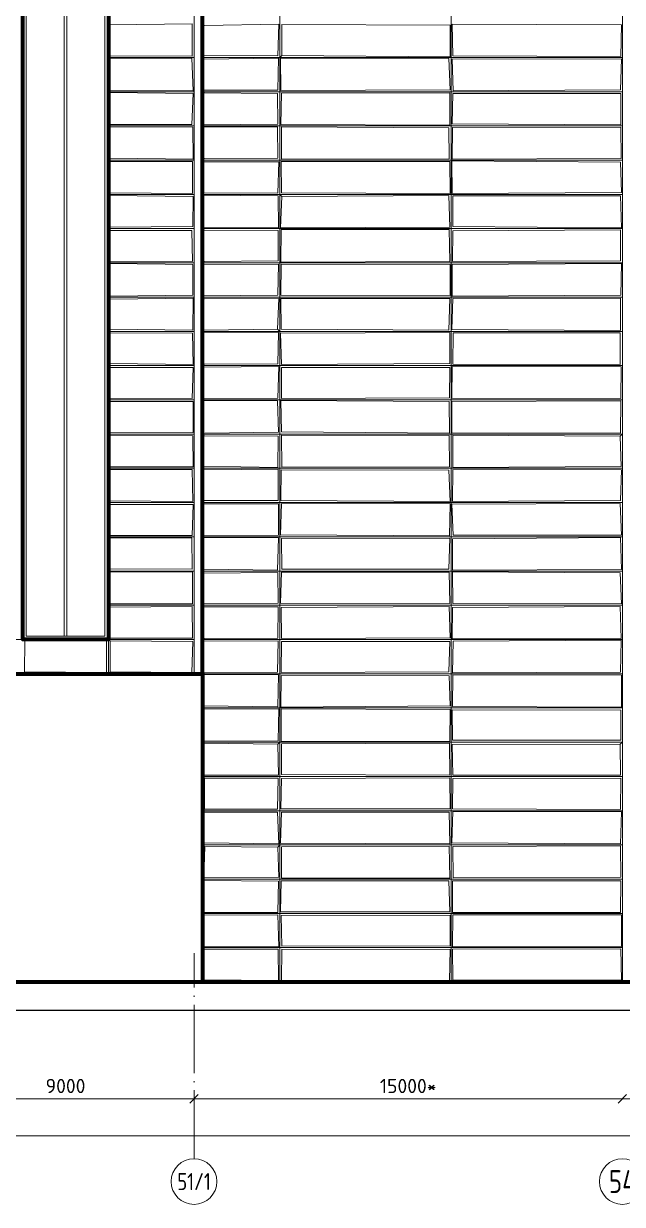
# Model space of a CAD drawing. Extents: x -50000 to 1632000, y -47600 to 308800.
# Drawn here: x 297033 to 318000, y -6800 to 34587 of the extents above; entities that cross this region are included whole.
import ezdxf
from ezdxf.enums import TextEntityAlignment as Align

# ---------------------------------------------------------------- set-up
doc = ezdxf.new("R2010")
doc.units = 0
doc.header["$MEASUREMENT"] = 0
doc.linetypes.add('ACAD_ISO04W100', pattern=[30, 24, -3, 0, -3])
doc.layers.get('Defpoints').update_dxf_attribs({"color": 6})
doc.layers.add('2', color=7, linetype='Continuous')
doc.styles.get("Standard").update_dxf_attribs({"font": 'isocpeur.ttf'})
doc.dimstyles.get("Standard").update_dxf_attribs({"dimscale": 200, "dimtxt": 2.5, "dimasz": 1.5, "dimexe": 1.5, "dimexo": 5, "dimgap": 1, "dimtad": 1, "dimtoh": 1, "dimdec": 0, "dimrnd": 10, "dimzin": 0, "dimtxsty": 'Standard', "dimblk": 'OBLIQUE', "dimcen": 1, "dimdle": 1.5, "dimclrd": 256, "dimclre": 256, "dimclrt": 256, "dimadec": 0, "dimazin": 0, "dimtfac": 1, "dimtdec": 0, "dimtix": 1, "dimtmove": 0, "dimatfit": 3, "dimldrblk": 'NONE', "dimfxl": 1, "dimtolj": 1, "dimtzin": 0, "dimlwd": 18, "dimlwe": 18, "dimarcsym": 1})

# ---------------------------------------------------------------- blocks, each defined once
blk = doc.blocks.new('_Oblique')
at = {"color": 0, "linetype": 'ByBlock', "lineweight": -2}
blk.add_line((-0.5, -0.5), (0.5, 0.5), dxfattribs=at)
blk = doc.blocks.new('*D20')
at = {"layer": '2', "linetype": 'Continuous', "lineweight": 18, "transparency": 16777216}
blk.add_line((317700, -3100), (339300, -3100), dxfattribs=at)
at = {"layer": 'Defpoints', "color": 0, "linetype": 'Continuous', "transparency": 16777216}
for p in [(318000, 0), (339000, 0), (339000, -3100)]:
    blk.add_point(p, dxfattribs=at)
at = {"layer": '2', "linetype": 'Continuous', "lineweight": 18, "transparency": 16777216, "xscale": 300, "yscale": 300, "zscale": 300, "rotation": 180}
blk.add_blockref('_Oblique', (318000, -3100), dxfattribs=at)
at = {"layer": '2', "linetype": 'Continuous', "lineweight": 18, "transparency": 16777216, "xscale": 300, "yscale": 300, "zscale": 300}
blk.add_blockref('_Oblique', (339000, -3100), dxfattribs=at)
at = {"layer": '2', "linetype": 'Continuous', "lineweight": 18, "transparency": 16777216, "insert": (328500, -2650), "char_height": 500, "attachment_point": 5}
blk.add_mtext('\\A1;21000*', dxfattribs=at)
blk = doc.blocks.new('_None')
blk = doc.blocks.new('*D25')
at = {"layer": '2', "linetype": 'Continuous', "lineweight": 18, "transparency": 16777216}
blk.add_line((318300, -3100), (302700, -3100), dxfattribs=at)
at = {"layer": 'Defpoints', "color": 0, "linetype": 'Continuous', "transparency": 16777216}
for p in [(303000, 0), (318000, 0), (303000, -3100)]:
    blk.add_point(p, dxfattribs=at)
at = {"layer": '2', "linetype": 'Continuous', "lineweight": 18, "transparency": 16777216, "xscale": 300, "yscale": 300, "zscale": 300, "rotation": 180}
blk.add_blockref('_Oblique', (303000, -3100), dxfattribs=at)
at = {"layer": '2', "linetype": 'Continuous', "lineweight": 18, "transparency": 16777216, "xscale": 300, "yscale": 300, "zscale": 300}
blk.add_blockref('_Oblique', (318000, -3100), dxfattribs=at)
at = {"layer": '2', "linetype": 'Continuous', "lineweight": 18, "transparency": 16777216, "insert": (310500, -2650), "char_height": 500, "attachment_point": 5}
blk.add_mtext('\\A1;15000*', dxfattribs=at)
blk = doc.blocks.new('*D26')
at = {"layer": '2', "linetype": 'Continuous', "lineweight": 18, "transparency": 16777216}
blk.add_line((303300, -3100), (293700, -3100), dxfattribs=at)
at = {"layer": 'Defpoints', "color": 0, "linetype": 'Continuous', "transparency": 16777216}
for p in [(294000, 0), (303000, 0), (294000, -3100)]:
    blk.add_point(p, dxfattribs=at)
at = {"layer": '2', "linetype": 'Continuous', "lineweight": 18, "transparency": 16777216, "xscale": 300, "yscale": 300, "zscale": 300, "rotation": 180}
blk.add_blockref('_Oblique', (294000, -3100), dxfattribs=at)
at = {"layer": '2', "linetype": 'Continuous', "lineweight": 18, "transparency": 16777216, "xscale": 300, "yscale": 300, "zscale": 300}
blk.add_blockref('_Oblique', (303000, -3100), dxfattribs=at)
at = {"layer": '2', "linetype": 'Continuous', "lineweight": 18, "transparency": 16777216, "insert": (298500, -2650), "char_height": 500, "attachment_point": 5}
blk.add_mtext('\\A1;9000', dxfattribs=at)
blk = doc.blocks.new('*D31')
at = {"layer": '2', "linetype": 'Continuous', "lineweight": 18, "transparency": 16777216}
blk.add_line((-300, -4400), (402300, -4400), dxfattribs=at)
at = {"layer": 'Defpoints', "color": 0, "linetype": 'Continuous', "transparency": 16777216}
for p in [(0, 0), (402000, 0), (402000, -4400)]:
    blk.add_point(p, dxfattribs=at)
at = {"layer": '2', "linetype": 'Continuous', "lineweight": 18, "transparency": 16777216, "xscale": 300, "yscale": 300, "zscale": 300, "rotation": 180}
blk.add_blockref('_Oblique', (0, -4400), dxfattribs=at)
at = {"layer": '2', "linetype": 'Continuous', "lineweight": 18, "transparency": 16777216, "xscale": 300, "yscale": 300, "zscale": 300}
blk.add_blockref('_Oblique', (402000, -4400), dxfattribs=at)
at = {"layer": '2', "linetype": 'Continuous', "lineweight": 18, "transparency": 16777216, "insert": (201000, -3950), "char_height": 500, "attachment_point": 5}
blk.add_mtext('\\A1;402000', dxfattribs=at)

msp = doc.modelspace()

# ---------------------------------------------------------------- linework, layer by layer
at = {"layer": '2', "color": 8, "linetype": 'Continuous', "lineweight": 13}
for p, q in [((306000, 1000), (306000, 53800)), ((312000, 1000), (312000, 53800)), ((318000, 1000), (318000, 53800)), ((300000, 11800), (300000, 50200)), ((303000, 11800), (303000, 50200)), ((303000, 33400), (300000, 33400)), ((318000, 33400), (303300, 33400)), ((303000, 32200), (300000, 32200)), ((318000, 32200), (303300, 32200)), ((303000, 31000), (300000, 31000)), ((318000, 31000), (303300, 31000)), ((303000, 29800), (300000, 29800)), ((318000, 29800), (303300, 29800)), ((303000, 28600), (300000, 28600)), ((318000, 28600), (303300, 28600)), ((303000, 27400), (300000, 27400)), ((318000, 27400), (303300, 27400)), ((303000, 26200), (300000, 26200)), ((318000, 26200), (303300, 26200)), ((303000, 25000), (300000, 25000)), ((318000, 25000), (303300, 25000)), ((303000, 23800), (300000, 23800)), ((318000, 23800), (303300, 23800)), ((303000, 22600), (300000, 22600)), ((318000, 22600), (303300, 22600)), ((303000, 21400), (300000, 21400)), ((318000, 21400), (303300, 21400)), ((303000, 20200), (300000, 20200)), ((318000, 20200), (303300, 20200)), ((303000, 19000), (300000, 19000)), ((318000, 19000), (303300, 19000)), ((303000, 17800), (300000, 17800)), ((318000, 17800), (303300, 17800)), ((303000, 16600), (300000, 16600)), ((318000, 16600), (303300, 16600)), ((303000, 15400), (300000, 15400)), ((318000, 15400), (303300, 15400)), ((303000, 14200), (300000, 14200)), ((318000, 14200), (303300, 14200)), ((303000, 13000), (294300, 13000)), ((318000, 13000), (303300, 13000)), ((294300, 11800), (303000, 11800)), ((318000, 11800), (303300, 11800)), ((318000, 10600), (303300, 10600)), ((318000, 9400), (303300, 9400)), ((318000, 8200), (303300, 8200)), ((318000, 7000), (303300, 7000)), ((318000, 5800), (303300, 5800)), ((318000, 4600), (303300, 4600)), ((318000, 3400), (303300, 3400)), ((318000, 2200), (303300, 2200)), ((303300, 1000), (318000, 1000))]:
    msp.add_line(p, q, dxfattribs=at)
at = {"layer": '2', "linetype": 'Continuous', "lineweight": 20}
for p, q in [((297120, 47680), (297120, 13120)), ((297120, 47680), (297120, 13120)), ((298450, 47680), (298450, 13120)), ((298450, 13120), (298450, 47680)), ((298450, 13120), (298450, 47680)), ((298550, 13120), (298550, 47680)), ((298550, 47680), (298550, 13120)), ((298550, 47680), (298550, 13120)), ((299880, 13120), (299880, 47680)), ((299880, 13120), (299880, 47680)), ((297120, 13120), (298450, 13120)), ((297120, 13120), (299880, 13120)), ((298450, 13120), (298550, 13120)), ((298550, 13120), (299880, 13120))]:
    msp.add_line(p, q, dxfattribs=at)
at = {"layer": '2', "color": 8, "linetype": 'Continuous', "lineweight": 9}
for p, q in [((300033.1, 34539.3), (302936.6, 34574.4)), ((300047.4, 33457.3), (300033.1, 34539.3)), ((302938.2, 33450.5), (302936.6, 34574.4)), ((303364.9, 34526.3), (305969.6, 34562.8)), ((305935.9, 33452.6), (305969.6, 34562.8)), ((306071, 34560.7), (311974.4, 34535.9)), ((306074.8, 33467.2), (306071, 34560.7)), ((311965.7, 33427), (311974.4, 34535.9)), ((312043.6, 34565.9), (317972.1, 34543.5)), ((312068.6, 33460.7), (312043.6, 34565.9)), ((317943, 33438.2), (317972.1, 34543.5)), ((300029.3, 32239.1), (300056.3, 33370.4)), ((300047.4, 33457.3), (302938.2, 33450.5)), ((300056.3, 33370.4), (302926.3, 33371.7)), ((302968, 32230), (302926.3, 33371.7)), ((303339, 33469.2), (305935.9, 33452.6)), ((303351.8, 33341), (305954, 33371.7)), ((305929.7, 32255.8), (305954, 33371.7)), ((306000, 33400), (306074.8, 33467.2)), ((306027.9, 33371.6), (311928.2, 33364.2)), ((306044.2, 32243.3), (306027.9, 33371.6)), ((306074.8, 33467.2), (311965.7, 33427)), ((311969.5, 32264), (311928.2, 33364.2)), ((312042, 33346.9), (317972.4, 33350.9)), ((312072.9, 32233), (312042, 33346.9)), ((312068.6, 33460.7), (317943, 33438.2)), ((317932.4, 32261.4), (317972.4, 33350.9)), ((300029.3, 32239.1), (302968, 32230)), ((300038.8, 31053.7), (300049.3, 32168.5)), ((300049.3, 32168.5), (302971.2, 32136.8)), ((302927.7, 31048.5), (302971.2, 32136.8)), ((303350.2, 32256.3), (305929.7, 32255.8)), ((303369.3, 32164.5), (305926, 32142.1)), ((305935, 31068), (305926, 32142.1)), ((306037.7, 31053.2), (306058.9, 32144.4)), ((306044.2, 32243.3), (311969.5, 32264)), ((306058.9, 32144.4), (311958.9, 32158.3)), ((311959.4, 31027), (311958.9, 32158.3)), ((312044.2, 31070.2), (312062.3, 32141.2)), ((312062.3, 32141.2), (317941.6, 32143.3)), ((312072.9, 32233), (317932.4, 32261.4)), ((317950.2, 31040.1), (317941.6, 32143.3)), ((300038.8, 31053.7), (302927.7, 31048.5)), ((303339.5, 31040), (305935, 31068)), ((306037.7, 31053.2), (311959.4, 31027)), ((312044.2, 31070.2), (317950.2, 31040.1)), ((300048.6, 29868.3), (300067.1, 30972.3)), ((300067.1, 30972.3), (302952.7, 30960.5)), ((302964.5, 29836.8), (302952.7, 30960.5)), ((303360.6, 30971.6), (305926.1, 30973.6)), ((305936.6, 29869.5), (305926.1, 30973.6)), ((306058.4, 29832.9), (306069.1, 30970.9)), ((306069.1, 30970.9), (311927.9, 30932.6)), ((311933.6, 29847.5), (311927.9, 30932.6)), ((312040.6, 29834.2), (312056, 30945.1)), ((312056, 30945.1), (317951.4, 30961.4)), ((317954.8, 29854.6), (317951.4, 30961.4)), ((300048.6, 29868.3), (302964.5, 29836.8)), ((303369.3, 29854.2), (305936.6, 29869.5)), ((306058.4, 29832.9), (311933.6, 29847.5)), ((312040.6, 29834.2), (317954.8, 29854.6)), ((300044.6, 29750.4), (302943, 29758.3)), ((300056.4, 28651.3), (300044.6, 29750.4)), ((302949.3, 28633.7), (302943, 29758.3)), ((303334.2, 29737.4), (305967.9, 29736.8)), ((305940.7, 28640.6), (305967.9, 29736.8)), ((306051.6, 29759.7), (311961.7, 29749.4)), ((306061.4, 28652.4), (306051.6, 29759.7)), ((311969.3, 28633.5), (311961.7, 29749.4)), ((312032.5, 29773), (317934.1, 29730.9)), ((312039.7, 28636.6), (312032.5, 29773)), ((317968.7, 28662.5), (317934.1, 29730.9)), ((300025, 28568), (302973, 28530.4)), ((300042.7, 27451.2), (300025, 28568)), ((300056.4, 28651.3), (302949.3, 28633.7)), ((303336.7, 28569.9), (305948.8, 28547.2)), ((303372.7, 28658.8), (305940.7, 28640.6)), ((306000, 28600), (306070.6, 28526)), ((306061.4, 28652.4), (311969.3, 28633.5)), ((306070.6, 28526), (311928.8, 28560.7)), ((311959.2, 27452.3), (311928.8, 28560.7)), ((312039.7, 28636.6), (317968.7, 28662.5)), ((302962.3, 27470.1), (302973, 28530.4)), ((305962.4, 27426.2), (305948.8, 28547.2)), ((306031.6, 27426.2), (306070.6, 28526)), ((312059.9, 28554), (317933, 28555.8)), ((312064.4, 27471.1), (312059.9, 28554)), ((317966.6, 27430), (317933, 28555.8)), ((300034.1, 27340.3), (302926.6, 27339.9)), ((300048.3, 26266.4), (300034.1, 27340.3)), ((300042.7, 27451.2), (302962.3, 27470.1)), ((302949.9, 26252), (302926.6, 27339.9)), ((303348.3, 27435.3), (305962.4, 27426.2)), ((303372, 27344.5), (305947.6, 27339.1)), ((305943.5, 26270.7), (305947.6, 27339.1)), ((306031.6, 27426.2), (311959.2, 27452.3)), ((306045.4, 26227.6), (306048.9, 27366.7)), ((306048.9, 27366.7), (311933.7, 27374)), ((311955.4, 26254.5), (311933.7, 27374)), ((312052.1, 26250.3), (312061.8, 27327.1)), ((312061.8, 27327.1), (317933.1, 27356.7)), ((312064.4, 27471.1), (317966.6, 27430)), ((317934.9, 26268.5), (317933.1, 27356.7)), ((300042.6, 26173.3), (302961, 26138.4)), ((300057.9, 25037.1), (300042.6, 26173.3)), ((300048.3, 26266.4), (302949.9, 26252)), ((302955.3, 25070.2), (302961, 26138.4)), ((303334.3, 26134.8), (305958.3, 26150)), ((303366.8, 26250.6), (305943.5, 26270.7)), ((305930, 25067.1), (305958.3, 26150)), ((306042, 25068), (306055.1, 26160.7)), ((306045.4, 26227.6), (311955.4, 26254.5)), ((306055.1, 26160.7), (311973.7, 26147.1)), ((311967.6, 25057.5), (311973.7, 26147.1)), ((312041.9, 25036.9), (312043.5, 26143.9)), ((312043.5, 26143.9), (317964.1, 26173.7)), ((312052.1, 26250.3), (317934.9, 26268.5)), ((317949.9, 25069.8), (317964.1, 26173.7)), ((300031.3, 23873.9), (300064.5, 24928)), ((300057.9, 25037.1), (302955.3, 25070.2)), ((300064.5, 24928), (302967.1, 24968.7)), ((302962.2, 23842.3), (302967.1, 24968.7)), ((303347.1, 25048.1), (305930, 25067.1)), ((303366, 24937.1), (305964.9, 24955.5)), ((305925.9, 23874.7), (305964.9, 24955.5)), ((306042, 25068), (311967.6, 25057.5)), ((306045.6, 24956.6), (311957.9, 24951.1)), ((306047.1, 23872.8), (306045.6, 24956.6)), ((311928.8, 23842.1), (311957.9, 24951.1)), ((312025.2, 23862.8), (312068.3, 24956.7)), ((312041.9, 25036.9), (317949.9, 25069.8)), ((312068.3, 24956.7), (317933.7, 24960.2)), ((317932.8, 23828), (317933.7, 24960.2)), ((300031.3, 23873.9), (302962.2, 23842.3)), ((300047.8, 22674.6), (300063.9, 23748.1)), ((300063.9, 23748.1), (302941.6, 23738.3)), ((302973.7, 22637.2), (302941.6, 23738.3)), ((303349.6, 23845.6), (305925.9, 23874.7)), ((303351.8, 23768.4), (305954.2, 23764.4)), ((306000, 23800), (305925.9, 23874.7)), ((305937.1, 22667.2), (305954.2, 23764.4)), ((306030.7, 23734.1), (311957.3, 23763.7)), ((306068.7, 22642.5), (306030.7, 23734.1)), ((306047.1, 23872.8), (311928.8, 23842.1)), ((311960.7, 22673.9), (311957.3, 23763.7)), ((312025.2, 23862.8), (317932.8, 23828)), ((312058.3, 22655.2), (312073.4, 23752.3)), ((312073.4, 23752.3), (317925.5, 23750)), ((317927.9, 22639.8), (317925.5, 23750)), ((300047.8, 22674.6), (302973.7, 22637.2)), ((300054.2, 21459.9), (300059.2, 22535.1)), ((300059.2, 22535.1), (302973.8, 22530.7)), ((302938.1, 21452.1), (302973.8, 22530.7)), ((303335.9, 22545.3), (305968.7, 22567.8)), ((303369.6, 22646.2), (305937.1, 22667.2)), ((305932.5, 21463.4), (305968.7, 22567.8)), ((306060.6, 21449.2), (306066.5, 22528.2)), ((306066.5, 22528.2), (311963.4, 22537.9)), ((306068.7, 22642.5), (311960.7, 22673.9)), ((311948.1, 21469.6), (311963.4, 22537.9)), ((312030.1, 21455.8), (312035.7, 22571.5)), ((312035.7, 22571.5), (317952.4, 22552)), ((312058.3, 22655.2), (317927.9, 22639.8)), ((317948.8, 21447), (317952.4, 22552)), ((300033.7, 21347.3), (302974.5, 21345.6)), ((300068.3, 20244.8), (300033.7, 21347.3)), ((300054.2, 21459.9), (302938.1, 21452.1)), ((302967.7, 20261.1), (302974.5, 21345.6)), ((303336.9, 21452.3), (305932.5, 21463.4)), ((303352.7, 21374.2), (305925.3, 21366.9)), ((305954.8, 20269.3), (305925.3, 21366.9)), ((306044.2, 21373.8), (311937, 21343.4)), ((306063.6, 20274.9), (306044.2, 21373.8)), ((306060.6, 21449.2), (311948.1, 21469.6)), ((311943.1, 20231.5), (311937, 21343.4)), ((312027.3, 20246.1), (312028.4, 21347)), ((312028.4, 21347), (317943.9, 21364.4)), ((312030.1, 21455.8), (317948.8, 21447)), ((317939.6, 20237.2), (317943.9, 21364.4)), ((300026.7, 20160.4), (302954.9, 20144.2)), ((300026.9, 19050.5), (300026.7, 20160.4)), ((300068.3, 20244.8), (302967.7, 20261.1)), ((302969.1, 19053.7), (302954.9, 20144.2)), ((303369.8, 20134.8), (305945.8, 20131.3)), ((303373.8, 20229.5), (305954.8, 20269.3)), ((305939.4, 19031.5), (305945.8, 20131.3)), ((306063.6, 20274.9), (311943.1, 20231.5)), ((306064.7, 20157.8), (311933.7, 20155.4)), ((306072.9, 19041), (306064.7, 20157.8)), ((311944.1, 19052.1), (311933.7, 20155.4)), ((312027.3, 20246.1), (317939.6, 20237.2)), ((312063.9, 19029.1), (312068.2, 20160.3)), ((312068.2, 20160.3), (317927.4, 20126.1)), ((318000, 20200), (317927.4, 20126.1)), ((317957.1, 19065.3), (317927.4, 20126.1)), ((300026.9, 19050.5), (302969.1, 19053.7)), ((303348.8, 19070.1), (305939.4, 19031.5)), ((306072.9, 19041), (311944.1, 19052.1)), ((312063.9, 19029.1), (317957.1, 19065.3)), ((300033.6, 17857.8), (300039.4, 18957.1)), ((300039.4, 18957.1), (302938.1, 18960.2)), ((302961.8, 17832.7), (302938.1, 18960.2)), ((303353.9, 18952.3), (305949.4, 18972.2)), ((305950.9, 17871.3), (305949.4, 18972.2)), ((306042.6, 17867.9), (306053.5, 18947.2)), ((306053.5, 18947.2), (311928.7, 18935.8)), ((311965.9, 17834.7), (311928.7, 18935.8)), ((312050, 17842.6), (312068.4, 18962.9)), ((312068.4, 18962.9), (317973.8, 18945.2)), ((317939.1, 17868), (317973.8, 18945.2)), ((300033.6, 17857.8), (302961.8, 17832.7)), ((303343.7, 17872.7), (305950.9, 17871.3)), ((306042.6, 17867.9), (311965.9, 17834.7)), ((312050, 17842.6), (317939.1, 17868)), ((300065.8, 16642), (300067.2, 17737.4)), ((300067.2, 17737.4), (302968.5, 17737.5)), ((302936.2, 16644.8), (302968.5, 17737.5)), ((303335.6, 17750.3), (305955.6, 17753.2)), ((305955, 16659.1), (305955.6, 17753.2)), ((306030.3, 16667.7), (306063.7, 17761.4)), ((306063.7, 17761.4), (311973.8, 17753.2)), ((311946.6, 16634.8), (311973.8, 17753.2)), ((312031.8, 17741.5), (317925.6, 17763.5)), ((312071.8, 16657.7), (312031.8, 17741.5)), ((317968.9, 16656.7), (317925.6, 17763.5)), ((300031.8, 15474.7), (300052.2, 16565.9)), ((300052.2, 16565.9), (302927, 16566.9)), ((300065.8, 16642), (302936.2, 16644.8)), ((302932.7, 15468.1), (302927, 16566.9)), ((303335.9, 16629.9), (305955, 16659.1)), ((303365.3, 16573.9), (305956.2, 16560)), ((305928, 15425.3), (305956.2, 16560)), ((306030.3, 16667.7), (311946.6, 16634.8)), ((312046.2, 16527.1), (317932, 16572.2)), ((312071.8, 16657.7), (317968.9, 16656.7)), ((317973.5, 15456.9), (317932, 16572.2)), ((306065.4, 16541.2), (311956.1, 16550.4)), ((306070.7, 15462.9), (306065.4, 16541.2)), ((311928, 15461.4), (311956.1, 16550.4)), ((312051.4, 15431.1), (312046.2, 16527.1)), ((300031.8, 15474.7), (302932.7, 15468.1)), ((300052.6, 14253), (300066.4, 15368.8)), ((300066.4, 15368.8), (302943.2, 15371)), ((302951.3, 14245.8), (302943.2, 15371)), ((303334.3, 15326.8), (305936.6, 15343)), ((303338.8, 15459.6), (305928, 15425.3)), ((305951.8, 14272.6), (305936.6, 15343)), ((306028, 14272.9), (306057.6, 15363.6)), ((306057.6, 15363.6), (311937.1, 15361.6)), ((306070.7, 15462.9), (311928, 15461.4)), ((311959.8, 14266.3), (311937.1, 15361.6)), ((312051.2, 15367.7), (317927.3, 15332.4)), ((312064, 14266.7), (312051.2, 15367.7)), ((312051.4, 15431.1), (317973.5, 15456.9)), ((317968, 14247.8), (317927.3, 15332.4)), ((300036.9, 14138.1), (302936.8, 14152.4)), ((300046.7, 13048.9), (300036.9, 14138.1)), ((300052.6, 14253), (302951.3, 14245.8)), ((302950.9, 13041.7), (302936.8, 14152.4)), ((303348.2, 14259.1), (305951.8, 14272.6)), ((303353.1, 14144.4), (305942, 14147.1)), ((305940.3, 13050.6), (305942, 14147.1)), ((306028, 14272.9), (311959.8, 14266.3)), ((306049.1, 14126.6), (311935.2, 14154.2)), ((306059.2, 13032.1), (306049.1, 14126.6)), ((311971.1, 13053.1), (311935.2, 14154.2)), ((312041, 13026.6), (312056.7, 14126.8)), ((312056.7, 14126.8), (317925.8, 14159.9)), ((312064, 14266.7), (317968, 14247.8)), ((317962.4, 13033.3), (317925.8, 14159.9)), ((297066.2, 11867.4), (297073, 12939.7)), ((297073, 12939.7), (299929.9, 12954.4)), ((299929.2, 11842.7), (299929.9, 12954.4)), ((300046.7, 13048.9), (302950.9, 13041.7)), ((300066.6, 12953.1), (302963, 12925.6)), ((300068.7, 11870.1), (300066.6, 12953.1)), ((302928, 11846.3), (302963, 12925.6)), ((303348.7, 12945.3), (305940.9, 12951.3)), ((303371.5, 13035.1), (305940.3, 13050.6)), ((305928.7, 11856.3), (305940.9, 12951.3)), ((306055.5, 11842), (306061.1, 12927.9)), ((306059.2, 13032.1), (311971.1, 13053.1)), ((306061.1, 12927.9), (311954, 12934.9)), ((311928.4, 11865.9), (311954, 12934.9)), ((312041, 13026.6), (317962.4, 13033.3)), ((312057.2, 11827.2), (312074.6, 12945.2)), ((312074.6, 12945.2), (317957.2, 12971.8)), ((317932.4, 11851.9), (317957.2, 12971.8)), ((297066.2, 11867.4), (299929.2, 11842.7)), ((300068.7, 11870.1), (302928, 11846.3)), ((303325.3, 10669.5), (303331.2, 11769.3)), ((303331.2, 11769.3), (305957.3, 11758.3)), ((303362.8, 11829.1), (305928.7, 11856.3)), ((305933.1, 10641.5), (305957.3, 11758.3)), ((306039.6, 10631.5), (306057, 11741.6)), ((306055.5, 11842), (311928.4, 11865.9)), ((306057, 11741.6), (311935, 11730.9)), ((311971.7, 10674.8), (311935, 11730.9)), ((312056.3, 10655.5), (312066.9, 11760.7)), ((312057.2, 11827.2), (317932.4, 11851.9)), ((312066.9, 11760.7), (317969.9, 11744.1)), ((317967, 10632.4), (317969.9, 11744.1)), ((303325.3, 10669.5), (305933.1, 10641.5)), ((303340.2, 10553.3), (305974.7, 10564.4)), ((303360.9, 9434.3), (303340.2, 10553.3)), ((305950.6, 9449.6), (305974.7, 10564.4)), ((306039.6, 10631.5), (311971.7, 10674.8)), ((306046.7, 10564.6), (311970.8, 10549.7)), ((306049.9, 9429.5), (306046.7, 10564.6)), ((311962.8, 9438.3), (311970.8, 10549.7)), ((312043.7, 10531.4), (317941.1, 10525.4)), ((312047.9, 9466.2), (312043.7, 10531.4)), ((312056.3, 10655.5), (317967, 10632.4)), ((317951.1, 9473.2), (317941.1, 10525.4)), ((303346.3, 8247.2), (303351.8, 9366.1)), ((303351.8, 9366.1), (305932.5, 9325.9)), ((303360.9, 9434.3), (305950.6, 9449.6)), ((306000, 9400), (305932.5, 9325.9)), ((305961.5, 8245.8), (305932.5, 9325.9)), ((306049.9, 9429.5), (311962.8, 9438.3)), ((306061.7, 9347.2), (311944.2, 9362)), ((306063, 8269.2), (306061.7, 9347.2)), ((311953.7, 8248.6), (311944.2, 9362)), ((312040.7, 9325.2), (317927.1, 9331.2)), ((312061.6, 8238.8), (312040.7, 9325.2)), ((312047.9, 9466.2), (317951.1, 9473.2)), ((318000, 9400), (317927.1, 9331.2)), ((317930.8, 8246.9), (317927.1, 9331.2)), ((303346.3, 8247.2), (305961.5, 8245.8)), ((303368.6, 7054.6), (303370.2, 8137.1)), ((303370.2, 8137.1), (305941, 8136.6)), ((305928.7, 7057.5), (305941, 8136.6)), ((306039.7, 7061.9), (306062.7, 8125.9)), ((306062.7, 8125.9), (311962.2, 8152.9)), ((306063, 8269.2), (311953.7, 8248.6)), ((311973.8, 7059.7), (311962.2, 8152.9)), ((312055, 7067.3), (312064.6, 8126.9)), ((312061.6, 8238.8), (317930.8, 8246.9)), ((312064.6, 8126.9), (317948.7, 8140)), ((317933.1, 7039.1), (317948.7, 8140)), ((303368.6, 7054.6), (305928.7, 7057.5)), ((306039.7, 7061.9), (311973.8, 7059.7)), ((312055, 7067.3), (317933.1, 7039.1)), ((303350.2, 5873.8), (303356.3, 6942.5)), ((303356.3, 6942.5), (305926.3, 6949.9)), ((305972, 5836.2), (305926.3, 6949.9)), ((306033.4, 5861.1), (306064.4, 6946.7)), ((306064.4, 6946.7), (311931.2, 6945.3)), ((311955.9, 5832.7), (311931.2, 6945.3)), ((312026.6, 5872.6), (312059.3, 6971.6)), ((312059.3, 6971.6), (317971.4, 6955.4)), ((317931.8, 5833.3), (317971.4, 6955.4)), ((303350.2, 5873.8), (305972, 5836.2)), ((306000, 5800), (305929.7, 5726.5)), ((306033.4, 5861.1), (311955.9, 5832.7)), ((312026.6, 5872.6), (317931.8, 5833.3)), ((303346.4, 4660.6), (303373.4, 5740.7)), ((303373.4, 5740.7), (305929.7, 5726.5)), ((305974.4, 4672.2), (305929.7, 5726.5)), ((306059.8, 4636.5), (306064.5, 5728)), ((306064.5, 5728), (311932.7, 5753.6)), ((311958.9, 4630.3), (311932.7, 5753.6)), ((312063.2, 5743.9), (317937.2, 5766.1)), ((312071.6, 4645), (312063.2, 5743.9)), ((317941.3, 4670), (317937.2, 5766.1)), ((303346.4, 4660.6), (305974.4, 4672.2)), ((303355.5, 3429.4), (303359, 4555.5)), ((303359, 4555.5), (305957.6, 4534.7)), ((306059.8, 4636.5), (311958.9, 4630.3)), ((312071.6, 4645), (317941.3, 4670)), ((305930.7, 3435.6), (305957.6, 4534.7)), ((306027.4, 3448.4), (306047.8, 4544.1)), ((306047.8, 4544.1), (311927, 4545.7)), ((311953.8, 3453.9), (311927, 4545.7)), ((312047.6, 4537.9), (317941.9, 4546.5)), ((312049.6, 3434.2), (312047.6, 4537.9)), ((317930.8, 3430.3), (317941.9, 4546.5)), ((303331.2, 3342.1), (305939.4, 3344.3)), ((303346.1, 2238.9), (303331.2, 3342.1)), ((303355.5, 3429.4), (305930.7, 3435.6)), ((305969.9, 2229.2), (305939.4, 3344.3)), ((306027.4, 3448.4), (311953.8, 3453.9)), ((306048.5, 3325.9), (311973.1, 3339.1)), ((306069.4, 2253.1), (306048.5, 3325.9)), ((311972.6, 2257), (311973.1, 3339.1)), ((312049.6, 3434.2), (317930.8, 3430.3)), ((312050.3, 2229.9), (312057.8, 3344.6)), ((312057.8, 3344.6), (317973.5, 3345.6)), ((317967.5, 2238.2), (317973.5, 3345.6)), ((303346.1, 2238.9), (305969.9, 2229.2)), ((303350.6, 2148.3), (305950.4, 2140.1)), ((303354.8, 1074.6), (303350.6, 2148.3)), ((305952.4, 1052.9), (305950.4, 2140.1)), ((306066.7, 1044.6), (306074.4, 2149.4)), ((306069.4, 2253.1), (311972.6, 2257)), ((306074.4, 2149.4), (311972.5, 2130.6)), ((311952.2, 1035.7), (311972.5, 2130.6)), ((312049.1, 2146.1), (317946.1, 2155.2)), ((312058, 1070.9), (312049.1, 2146.1)), ((312050.3, 2229.9), (317967.5, 2238.2)), ((317974.6, 1058.9), (317946.1, 2155.2)), ((303354.8, 1074.6), (305952.4, 1052.9)), ((306066.7, 1044.6), (311952.2, 1035.7)), ((312058, 1070.9), (317974.6, 1058.9))]:
    msp.add_line(p, q, dxfattribs=at)
at = {"layer": '2', "linetype": 'Continuous'}
for p, q in [((303000, 11800), (303300, 11800)), ((303300, 1000), (294300, 1000)), ((318000, 1000), (318300, 1000))]:
    msp.add_line(p, q, dxfattribs=at)
at = {"layer": '2', "color": 78, "linetype": 'ACAD_ISO04W100', "lineweight": 18, "ltscale": 100}
msp.add_line((303000, -5200), (303000, 2000), dxfattribs=at)
at = {"layer": '2', "linetype": 'Continuous', "lineweight": 100}
msp.add_line((-8300, 1000), (414415.6, 1000), dxfattribs=at)
at = {"layer": '2'}
msp.add_line((402000, 1000), (0, 1000), dxfattribs=at)
at = {"layer": '2', "lineweight": 70}
msp.add_lwpolyline([(303300, 11800), (303300, 50200), (240300, 50200), (240300, 57400), (234300, 57400), (234300, 66400), (209700, 66400), (209700, 50200), (140700, 50200), (140700, 11800)], dxfattribs=at)
at = {"layer": '2', "linetype": 'Continuous', "lineweight": 70}
msp.add_lwpolyline([(297000, 47800), (300000, 47800), (300000, 13000), (297000, 13000)], close=True, dxfattribs=at)
msp.add_lwpolyline([(294300, 11800), (303300, 11800), (303300, 1000)], dxfattribs=at)
at = {"layer": '2', "linetype": 'Continuous', "lineweight": 18}
for centre in [(303000, -6000), (318000, -6000)]:
    msp.add_circle(centre, 800, dxfattribs=at)
at = {"layer": 'Defpoints'}
msp.add_line((1632000, 0), (-50000, 0), dxfattribs=at)

# ---------------------------------------------------------------- texts
at = {"layer": '2', "width": 0.8}
for s, height, p in [('51/1', 600, (303000, -6000)), ('54', 800, (318000, -6000))]:
    msp.add_text(s, height=height, dxfattribs=at).set_placement(p, align=Align.MIDDLE_CENTER)

# ---------------------------------------------------------------- dimensions: what is measured, and where the dimension line sits
at = {"layer": '2', "linetype": 'Continuous', "lineweight": 18}
for base, p1, p2, override, picture, middle in [((402000, -4400), (0, 0), (402000, 0), {"dimse1": 1, "dimse2": 1, "dimsd1": 0, "dimsd2": 0}, '*D31', (201000, -3950)), ((294000, -3100), (303000, 0), (294000, 0), {"dimse1": 1, "dimse2": 1}, '*D26', (298500, -2650))]:
    dim = msp.add_linear_dim(base=base, p1=p1, p2=p2, dimstyle='Standard', override=override, dxfattribs=at)
    dim.commit()
    dim.dimension.update_dxf_attribs({"geometry": picture, "text_midpoint": middle})
for base, p2, picture, middle in [((303000, -3100), (303000, 0), '*D25', (310500, -2650)), ((339000, -3100), (339000, 0), '*D20', (328500, -2650))]:
    dim = msp.add_linear_dim(base=base, p1=(318000, 0), p2=p2, text='<>*', dimstyle='Standard', override={"dimse1": 1, "dimse2": 1}, dxfattribs=at)
    dim.commit()
    dim.dimension.update_dxf_attribs({"geometry": picture, "text_midpoint": middle})

doc.saveas('drawing.dxf')
